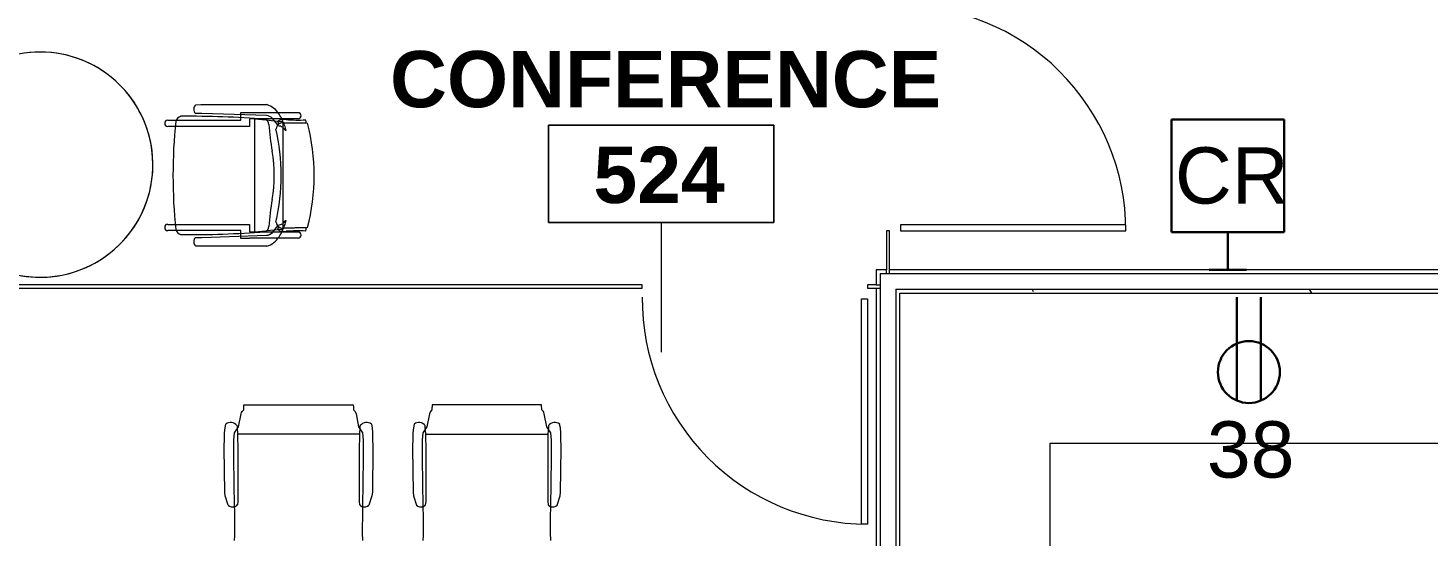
# Model space of a CAD drawing. Header units: inches. Extents: x 0 to 1865, y 0 to 1094.
# Drawn here: x 601.1 to 824.7, y 708.3 to 789.6 of the extents above; entities that cross this region are included whole.
import ezdxf

# ---------------------------------------------------------------- set-up
doc = ezdxf.new("R2010")
doc.units = ezdxf.units.IN
doc.header["$MEASUREMENT"] = 0
for name, color, linetype, lineweight in [('A-ANNO-NOTE', 131, 'Continuous', 9), ('A-AREA-IDEN', 2, 'Continuous', 9), ('A-DOOR', 31, 'Continuous', 13), ('A-WALL', 113, 'Continuous', 13), ('A-WALL-PATT', 111, 'Continuous', 13), ('I-FURN', 30, 'Continuous', 9), ('I-WALL', 2, 'Continuous', 13), ('Q-CASE', 31, 'Continuous', 9)]:
    doc.layers.add(name, color=color, linetype=linetype, lineweight=lineweight)
doc.styles.add('Swis721 Lt BT', font='swissl.ttf', dxfattribs={"height": 9})
doc.styles.add('Swis721 Lt BT_B', font='', dxfattribs={"height": 9})
doc.styles.get('Swis721 Lt BT_B').set_extended_font_data('Swis721 Lt BT', bold=True)
pattern_1 = [(0, (0, 0), (30.72, 7.68), [1.267, -21.773, 1.267, -21.773, -122.88]), (0, (0, 0), (30.72, 7.68), [-46.08, 1.267, -44.813, 1.267, -21.773, -53.76]), (0, (0, 0), (30.72, 7.68), [-115.2, 1.267, -14.093, 1.267, -37.133]), (120, (11.52, 3.84), (-22.011075, 22.7643), [1.267, -21.773, 1.267, -21.773, -122.88]), (120, (11.52, 3.84), (-22.011075, 22.7643), [-46.08, 1.267, -44.813, 1.267, -21.773, -53.76]), (120, (11.52, 3.84), (-22.011075, 22.7643), [-115.2, 1.267, -14.093, 1.267, -37.133]), (240, (15.36, 19.2), (-8.708925, -30.4443), [1.267, -21.773, 1.267, -21.773, -122.88]), (240, (15.36, 19.2), (-8.708925, -30.4443), [-46.08, 1.267, -44.813, 1.267, -21.773, -53.76]), (240, (15.36, 19.2), (-8.708925, -30.4443), [-115.2, 1.267, -14.093, 1.267, -37.133])]

# ---------------------------------------------------------------- blocks, each defined once
blk = doc.blocks.new('C-L SHAPE COUNTER TOP - C-L SHAPE COUNTER TOP-8093358-Level 05 POWER _ SIGNAL')
at = {"layer": 'Q-CASE'}
for p, q in [((24, -92.38), (24, -24)), ((24, -24), (162.83, -24))]:
    blk.add_line(p, q, dxfattribs=at)
blk = doc.blocks.new('F - CONF TABLE _ROUND-4 CHAIRS_ - Lam 30Dia Single-Column Base-7663827-Level 05 POWER _ SIGNAL')
at = {"layer": 'I-FURN'}
for start, end in [(0, 180), (360, 180), (113.6842, 123.1579), (85.2632, 113.6842), (28.4211, 85.2632), (123.1579, 180), (9.4737, 28.4211), (0, 9.4737), (180, 0), (180, 360), (180, 208.4211), (341.0526, 0), (322.1053, 341.0526), (208.4211, 227.3684), (227.3684, 322.1053)]:
    blk.add_arc((-17.69, -2.75), 18, start, end, dxfattribs=at)
blk = doc.blocks.new('F - CONF TABLE _4 RECTANGULAR-12 CHAIRS_ - F - CONF TABLE _4 RECTANGULAR-12 CHAIRS_-7360135-Level 05 POWER _ SIGNAL')
at = {"layer": 'I-FURN'}
for p, q in [((72.17, 26.82), (79.17, 26.92)), ((79.17, 26.92), (81.03, 26.87)), ((81.03, 26.87), (81.68, 26.84)), ((81.68, 26.84), (82.45, 26.77)), ((69.85, 25.24), (77.52, 25.35)), ((70.08, 26.27), (71.58, 26.76)), ((70.68, 24.75), (70.18, 24.81)), ((78.77, 24.75), (70.68, 24.75)), ((71.58, 26.76), (72.17, 26.82)), ((77.52, 25.35), (80.52, 25.35)), ((81.45, 24.79), (78.77, 24.75)), ((80.52, 25.35), (81.68, 25.24)), ((82.61, 24.86), (81.45, 24.79)), ((81.45, 5.27), (81.45, 24.79)), ((81.68, 25.24), (82.28, 24.84)), ((82.28, 24.84), (82.61, 24.61)), ((82.45, 26.77), (83.06, 26.66)), ((82.84, 24.88), (82.61, 24.86)), ((82.61, 24.61), (84.68, 24.21)), ((84.68, 24.21), (84.92, 24.13)), ((84.92, 24.13), (85.06, 24.06)), ((85.06, 24.06), (85.32, 23.8)), ((86.16, 23.75), (86.16, 6.32)), ((77.52, 4.72), (69.85, 4.83)), ((70.18, 5.26), (70.68, 5.32)), ((70.68, 5.32), (78.77, 5.32)), ((80.52, 4.72), (77.52, 4.72)), ((78.77, 5.32), (81.45, 5.27)), ((81.68, 4.82), (80.52, 4.72)), ((81.45, 5.27), (82.61, 5.21)), ((82.28, 5.23), (81.68, 4.82)), ((82.61, 5.46), (82.28, 5.23)), ((84.68, 5.86), (82.61, 5.46)), ((82.61, 5.21), (82.84, 5.19)), ((85.06, 6.01), (84.68, 5.86)), ((85.32, 6.26), (85.06, 6.01)), ((71.58, 3.31), (70.08, 3.8)), ((72.17, 3.25), (71.58, 3.31)), ((79.17, 3.15), (72.17, 3.25)), ((81.03, 3.2), (79.17, 3.15)), ((81.68, 3.23), (81.03, 3.2)), ((82.45, 3.3), (81.68, 3.23)), ((83.06, 3.41), (82.45, 3.3)), ((71.58, -3.31), (70.08, -3.8)), ((72.17, -3.25), (71.58, -3.31)), ((79.17, -3.15), (72.17, -3.25)), ((81.03, -3.2), (79.17, -3.15)), ((81.68, -3.23), (81.03, -3.2)), ((82.45, -3.3), (81.68, -3.23)), ((83.06, -3.41), (82.45, -3.3)), ((77.52, -4.72), (69.85, -4.83)), ((70.18, -5.26), (70.68, -5.32)), ((70.68, -5.32), (78.77, -5.32)), ((80.52, -4.72), (77.52, -4.72)), ((78.77, -5.32), (81.45, -5.27)), ((81.68, -4.82), (80.52, -4.72)), ((81.45, -5.27), (82.61, -5.21)), ((81.45, -5.27), (81.45, -24.79)), ((82.28, -5.23), (81.68, -4.82)), ((82.61, -5.46), (82.28, -5.23)), ((82.61, -5.21), (82.84, -5.19)), ((84.68, -5.86), (82.61, -5.46)), ((85.06, -6.01), (84.68, -5.86)), ((85.32, -6.26), (85.06, -6.01)), ((86.16, -23.75), (86.16, -6.32)), ((82.61, -24.61), (84.68, -24.21)), ((84.68, -24.21), (84.92, -24.13)), ((84.92, -24.13), (85.06, -24.06)), ((85.06, -24.06), (85.32, -23.8)), ((69.85, -25.24), (77.52, -25.35)), ((70.08, -26.27), (71.58, -26.76)), ((70.68, -24.75), (70.18, -24.81)), ((78.77, -24.75), (70.68, -24.75)), ((71.58, -26.76), (72.17, -26.82)), ((72.17, -26.82), (79.17, -26.92)), ((77.52, -25.35), (80.52, -25.35)), ((81.45, -24.79), (78.77, -24.75)), ((80.52, -25.35), (81.68, -25.24)), ((82.61, -24.86), (81.45, -24.79)), ((81.68, -25.24), (82.28, -24.84)), ((81.68, -26.84), (82.45, -26.77)), ((82.28, -24.84), (82.61, -24.61)), ((82.45, -26.77), (83.06, -26.66)), ((82.84, -24.88), (82.61, -24.86)), ((79.17, -26.92), (81.03, -26.87)), ((81.03, -26.87), (81.68, -26.84))]:
    blk.add_line(p, q, dxfattribs=at)
for centre, radius, start, end in [((70.93, 25.55), 1.12, 139.743, 196.0891), ((70.6, 25.47), 0.781, 196.8466, 237.6782), ((81.99, 25.89), 1.32, 310.065, 35.935), ((70.93, 4.52), 1.12, 163.9109, 220.257), ((70.6, 4.6), 0.781, 122.3218, 163.1534), ((81.99, 4.18), 1.32, 324.065, 49.935), ((70.93, -4.52), 1.12, 139.743, 196.0891), ((81.99, -4.18), 1.32, 310.065, 35.935), ((70.6, -4.6), 0.781, 196.8466, 237.6782), ((70.93, -25.55), 1.12, 163.9109, 220.257), ((70.6, -25.47), 0.781, 122.3218, 163.1534), ((81.99, -25.89), 1.32, 324.065, 49.935)]:
    blk.add_arc(centre, radius, start, end, dxfattribs=at)
for points in [[(64.47, 25.25), (64.63, 25.24), (64.96, 25.23), (65.28, 25.21), (65.44, 25.2)], [(65.44, 25.2), (66.18, 25.2), (67.66, 25.21), (69.12, 25.23), (69.85, 25.24)], [(65.44, 4.87), (65.28, 4.86), (64.96, 4.84), (64.63, 4.83), (64.47, 4.82)], [(69.85, 4.83), (69.12, 4.84), (67.66, 4.85), (66.18, 4.86), (65.44, 4.87)], [(65.44, -4.87), (65.28, -4.86), (64.96, -4.84), (64.63, -4.83), (64.47, -4.82)], [(69.85, -4.83), (69.12, -4.84), (67.66, -4.85), (66.18, -4.86), (65.44, -4.87)], [(64.47, -25.25), (64.63, -25.24), (64.96, -25.23), (65.28, -25.21), (65.44, -25.2)], [(65.44, -25.2), (66.18, -25.2), (67.66, -25.21), (69.12, -25.23), (69.85, -25.24)]]:
    blk.add_open_spline(points, degree=3, dxfattribs=at)
for points, knots in [([(85.32, 23.8), (85.37, 23.8), (85.51, 23.8), (85.69, 23.8), (85.84, 23.79), (85.94, 23.78), (86.03, 23.78), (86.09, 23.77), (86.14, 23.76), (86.16, 23.75), (86.16, 23.75)], [-1, -1, -1, -1, -0.888889, -0.666667, -0.555556, -0.444444, -0.333333, -0.222222, -0.111111, 0, 0, 0, 0]), ([(86.16, 6.32), (86.16, 6.32), (86.14, 6.31), (86.09, 6.3), (86, 6.29), (85.78, 6.27), (85.51, 6.27), (85.32, 6.26)], [-1, -1, -1, -1, -0.888889, -0.777778, -0.666667, -0.444444, 0, 0, 0, 0]), ([(86.16, -6.32), (86.16, -6.32), (86.14, -6.31), (86.09, -6.3), (86.03, -6.29), (85.94, -6.29), (85.84, -6.28), (85.69, -6.27), (85.51, -6.27), (85.37, -6.26), (85.32, -6.26)], [0, 0, 0, 0, 0.111111, 0.222222, 0.333333, 0.444444, 0.555556, 0.666667, 0.888889, 1, 1, 1, 1]), ([(85.32, -23.8), (85.51, -23.8), (85.78, -23.79), (86, -23.78), (86.09, -23.77), (86.14, -23.76), (86.16, -23.75), (86.16, -23.75)], [0, 0, 0, 0, 0.444444, 0.666667, 0.777778, 0.888889, 1, 1, 1, 1])]:
    blk.add_open_spline(points, degree=3, knots=knots, dxfattribs=at)
blk = doc.blocks.new('Door - Glass Single - Patch - Short Handle-8028882-Level 05 POWER _ SIGNAL')
at = {"layer": 'A-DOOR', "lineweight": 20}
for p, q in [((17, -2), (18, -2)), ((17, -38), (17, -2)), ((18, -2), (18, -38)), ((18, -38), (17, -38))]:
    blk.add_line(p, q, dxfattribs=at)
at = {"layer": 'A-DOOR', "lineweight": 9}
blk.add_arc((18, -2), 36, 179.5, 270, dxfattribs=at)
blk = doc.blocks.new('F-Haworth_Chair_X99-Seminar - X99 Seminar Chair with Glides-V29-Level 05 POWER _ SIGNAL')
at = {"layer": 'I-FURN'}
for p, q in [((-8.82, 9.44), (-8.82, 10.78)), ((-8.82, -0.89), (-8.82, 9.44)), ((-7.83, 10.78), (-7.83, 9.57)), ((-7.83, 9.57), (-7.83, -2.27)), ((7.83, 9.57), (7.83, 10.78)), ((7.83, -2.27), (7.83, 9.57)), ((8.82, 10.78), (8.82, 9.44)), ((8.82, 9.44), (8.82, -0.89)), ((-11.32, 5.48), (-11.3, 6.32)), ((-11.32, -5.06), (-11.32, 5.48)), ((-9.92, 6.36), (-9.92, 5.36)), ((-9.92, 5.36), (-9.57, -4.97)), ((9.57, -4.97), (9.92, 5.36)), ((9.92, 5.36), (9.92, 6.36)), ((11.3, 6.32), (11.32, 5.48)), ((11.32, 5.48), (11.32, -5.06)), ((-10.07, -0.89), (-9.71, -0.89)), ((-10.07, -2.27), (-10.07, -0.89)), ((-9.71, -0.89), (-9.2, -0.89)), ((-9.2, -0.89), (-8.82, -0.89)), ((8.82, -0.89), (9.2, -0.89)), ((9.2, -0.89), (9.71, -0.89)), ((9.71, -0.89), (10.07, -0.89)), ((10.07, -0.89), (10.07, -2.27)), ((-10.04, -2.27), (-10.07, -2.27)), ((-10.04, -4.99), (-10.04, -2.27)), ((-9.07, -3.12), (9.07, -3.12)), ((-9.07, -3.2), (-9.07, -3.12)), ((-8.9, -4.8), (-9.07, -3.2)), ((-9.04, -2.27), (-9.04, -3.12)), ((-7.83, -2.27), (-9.04, -2.27)), ((-9.04, -3.12), (-9.04, -3.43)), ((-9.04, -3.43), (-9.04, -3.62)), ((-9.04, -3.62), (-9.04, -5.99)), ((9.04, -2.27), (7.83, -2.27)), ((9.07, -3.2), (8.9, -4.8)), ((9.04, -3.12), (9.04, -2.27)), ((9.04, -3.43), (9.04, -3.12)), ((9.04, -3.62), (9.04, -3.43)), ((9.04, -5.99), (9.04, -3.62)), ((9.07, -3.12), (9.07, -3.2)), ((10.04, -2.27), (10.04, -4.99)), ((10.07, -2.27), (10.04, -2.27)), ((-10.04, -6.81), (-10.04, -5)), ((-9.13, -5.92), (-8.07, -6.77)), ((-9.04, -5.99), (-9.04, -7.4)), ((-8.88, -4.99), (-8.89, -4.91)), ((-8.75, -6.22), (-8.88, -4.99)), ((-8.68, -6.87), (-8.75, -6.22)), ((8.07, -6.77), (9.13, -5.92)), ((8.75, -6.22), (8.68, -6.87)), ((8.88, -4.99), (8.75, -6.22)), ((8.89, -4.91), (8.88, -4.99)), ((9.04, -7.4), (9.04, -5.99)), ((10.04, -5), (10.04, -6.81)), ((-10.04, -10.02), (-10.04, -6.81)), ((-9.04, -7.4), (-9.04, -10.02)), ((-8.62, -7.42), (-8.68, -6.87)), ((-8.6, -7.6), (-8.62, -7.43)), ((-8.61, -6.81), (-8.23, -6.95)), ((-8.49, -7.6), (-8.56, -7.6)), ((-8.42, -7.57), (-8.34, -11.37)), ((-8.34, -11.52), (-8.42, -7.57)), ((-7.65, -7.6), (-8.4, -7.6)), ((-8.03, -6.81), (-7.95, -6.87)), ((7.65, -7.6), (-7.65, -7.6)), ((-7.18, -7.99), (-7.21, -8.13)), ((7.21, -8.13), (7.18, -7.99)), ((8.4, -7.6), (7.65, -7.6)), ((7.95, -6.87), (8.03, -6.81)), ((8.23, -6.95), (8.61, -6.81)), ((8.34, -11.37), (8.42, -7.57)), ((8.42, -7.57), (8.34, -11.52)), ((8.56, -7.6), (8.49, -7.6)), ((8.62, -7.43), (8.6, -7.6)), ((8.68, -6.87), (8.62, -7.42)), ((9.04, -10.02), (9.04, -7.4)), ((10.04, -6.81), (10.04, -10.02))]:
    blk.add_line(p, q, dxfattribs=at)
for centre, radius, start, end in [((-8.32, 10.78), 0.495, 0, 180), ((8.32, 10.78), 0.495, 0, 180), ((-8.21, 8.28), 1.31, 110.0433, 159.9567), ((0, -75.01), 84.96, 84.1475, 95.8525), ((8.21, 8.28), 1.31, 20.0433, 69.9567), ((144.06, 7.32), 153.52, 179.4749, 184.5213), ((-144.06, 7.32), 153.52, 355.4787, 0.5251), ((-10.58, 5.68), 0.956, 45.8901, 138.1099), ((10.58, 5.68), 0.956, 41.8901, 134.1099), ((-7.87, -3.92), 3.63, 198.1789, 238.0478), ((-8.18, -4.9), 1.39, 182.8013, 227.1078), ((-8.24, -4.59), 0.763, 194.2338, 275.7662), ((-7.37, -7.55), 1.05, 95.9554, 181.1786), ((-11.32, -48.08), 42.84, 79.9767, 85.7699), ((0, 26.49), 33.83, 257.2285, 282.7715), ((0, 15.97), 22.19, 259.9767, 280.0233), ((11.32, -48.08), 42.84, 94.2301, 100.0233), ((7.37, -7.55), 1.05, 358.8214, 84.0446), ((8.24, -4.59), 0.763, 264.2338, 345.7662), ((8.18, -4.9), 1.39, 312.8922, 357.1987), ((7.87, -3.92), 3.63, 301.9522, 341.8211), ((-4.71, 1.15), 9.61, 238.0478, 243.9964), ((-5.2, -7.86), 3.74, 170.0936, 184.0143), ((-36.06, -10.03), 27.2, 357.4882, 4.0143), ((-4.71, 1.15), 9.61, 243.9964, 246.4906), ((-8.28, -7.33), 0.613, 122.5427, 170.0936), ((-4.71, 1.15), 9.61, 246.6393, 247.073), ((-7.37, -7.55), 1.05, 145.2002, 181.1786), ((-4.71, 1.15), 9.61, 247.2631, 254.9334), ((-6.55, -6.76), 1.38, 185.0878, 212.4248), ((-6.55, -6.76), 1.38, 214.0187, 242.9497), ((6.55, -6.76), 1.38, 297.0503, 325.9813), ((4.71, 1.15), 9.61, 285.0666, 292.7369), ((6.55, -6.76), 1.38, 327.5752, 354.9122), ((7.37, -7.55), 1.05, 358.8214, 34.7998), ((4.71, 1.15), 9.61, 292.927, 293.3607), ((4.71, 1.15), 9.61, 293.5094, 296.0036), ((8.28, -7.33), 0.613, 9.9064, 57.4573), ((36.06, -10.03), 27.2, 175.9857, 182.5118), ((5.2, -7.86), 3.74, 355.9857, 9.9064), ((4.71, 1.15), 9.61, 296.0036, 301.9522), ((-9.54, -10.02), 0.498, 180, 0), ((9.54, -10.02), 0.498, 180, 0), ((0, 20.73), 33.17, 254.4478, 255.4234), ((0, 20.29), 32.89, 255.304, 284.6925), ((0, 20.73), 33.17, 284.5766, 285.5522)]:
    blk.add_arc(centre, radius, start, end, dxfattribs=at)
blk = doc.blocks.new('Door - Glass Single - Full Rail - Short Handle-8173674-Level 05 POWER _ SIGNAL')
at = {"layer": 'A-DOOR', "lineweight": 20}
for p, q in [((17, 38), (17, 2)), ((18, 38), (17, 38)), ((18, 2), (18, 38)), ((17, 2), (18, 2))]:
    blk.add_line(p, q, dxfattribs=at)
at = {"layer": 'A-DOOR', "lineweight": 9}
blk.add_arc((18, 2), 36, 90, 180.5, dxfattribs=at)
blk = doc.blocks.new('Room Tag - Room Name and Number-3379422-Level 05 POWER _ SIGNAL')
at = {"layer": 'A-AREA-IDEN'}
for p, q in [((-0.1881, -0.1636), (-0.1881, -0.0018)), ((-0.1881, -0.0018), (0.1869, -0.0018)), ((0.1869, -0.0018), (-0.1881, -0.0018)), ((-0.1881, -0.0018), (-0.1881, -0.1636)), ((0.1869, -0.0018), (0.1869, -0.1636)), ((0.1869, -0.1636), (0.1869, -0.0018)), ((0.1869, -0.1636), (-0.1881, -0.1636)), ((-0.1881, -0.1636), (0.1869, -0.1636))]:
    blk.add_line(p, q, dxfattribs=at)

msp = doc.modelspace()

# ---------------------------------------------------------------- hatches: boundary and pattern name
at = {"layer": 'A-WALL-PATT', "lineweight": 9}
h = msp.add_hatch(dxfattribs=at)
h.set_pattern_fill('FP_1', color=256, style=0, pattern_type=2)
h.set_pattern_definition(pattern_1)
h.paths.add_polyline_path([(736.61, 475.12), (737.23, 475.12), (737.23, 508.75), (736.61, 508.75), (736.61, 508.25), (736.73, 508.25), (736.73, 476.8), (736.61, 476.8)], flags=0)
h.paths.add_polyline_path([(736.61, 511.25), (737.23, 511.25), (737.21, 748), (736.61, 748), (736.61, 511.87)], flags=0)
h.paths.add_polyline_path([(737.2, 748.5), (737.23, 748.5), (737.23, 750.3), (736.61, 750.3), (736.61, 748.5)], flags=0)
h = msp.add_hatch(dxfattribs=at)
h.set_pattern_fill('FP_1', color=256, style=0, pattern_type=2)
h.set_pattern_definition(pattern_1)
h.paths.add_polyline_path([(739.73, 475.12), (740.36, 475.12), (740.36, 651.68), (739.73, 651.68), (739.73, 475.75), (737.23, 475.75), (737.25, 475.12), (739.73, 475.12)], flags=0)
h.paths.add_polyline_path([(739.73, 654.18), (740.36, 654.18), (740.36, 747.18), (739.73, 747.17), (739.73, 654.8)], flags=0)
h = msp.add_hatch(dxfattribs=at)
h.set_pattern_fill('FP_1', color=256, style=0, pattern_type=2)
h.set_pattern_definition(pattern_1)
h.paths.add_polyline_path([(739.73, 747.18), (835.23, 747.18), (835.23, 747.43), (834.81, 747.43), (834.81, 747.8), (739.73, 747.8)], flags=0)

# ---------------------------------------------------------------- linework, layer by layer
at = {"layer": 'A-ANNO-NOTE', "lineweight": 30}
for p, q in [((801.75, 774.93), (783.75, 774.93)), ((783.75, 774.93), (783.75, 756.93)), ((801.75, 756.93), (801.75, 774.93)), ((783.75, 756.93), (801.75, 756.93)), ((792.75, 750.93), (792.75, 756.93)), ((795.75, 750.93), (789.75, 750.93)), ((794.2, 746.52), (794.2, 730)), ((798.03, 746.52), (798.03, 730)), ((798.03, 746.52), (798.03, 730))]:
    msp.add_line(p, q, dxfattribs=at)
msp.add_circle((796.12, 734.56), 4.95, dxfattribs=at)
at = {"layer": 'A-AREA-IDEN'}
msp.add_line((702.34, 737.72), (702.34, 758.49), dxfattribs=at)
at = {"layer": 'A-WALL'}
for p, q in [((737.23, 750.3), (834.61, 750.3)), ((737.23, 750.3), (737.23, 511.25)), ((738.23, 750.3), (738.23, 750.93)), ((738.73, 750.3), (738.73, 750.93)), ((736.61, 748.5), (737.23, 748.5)), ((736.61, 748), (737.23, 748)), ((739.73, 747.8), (834.61, 747.8)), ((739.73, 747.8), (739.73, 654.18))]:
    msp.add_line(p, q, dxfattribs=at)
at = {"layer": 'I-WALL'}
for p, q in [((738.73, 757.13), (738.23, 757.13)), ((738.23, 757.13), (738.23, 750.93)), ((738.73, 750.93), (738.73, 757.13)), ((738.23, 750.93), (736.61, 750.93)), ((736.61, 750.93), (736.61, 748.5)), ((834.81, 750.93), (738.73, 750.93)), ((699.23, 748.5), (581.51, 748.5)), ((581.51, 748), (699.23, 748)), ((699.23, 748), (699.23, 748.5)), ((736.61, 748.5), (735.23, 748.5)), ((735.23, 748.5), (735.23, 748)), ((735.23, 748), (736.61, 748)), ((736.61, 748), (736.61, 511.87)), ((740.36, 747.18), (835.23, 747.18)), ((740.36, 654.8), (740.36, 747.18))]:
    msp.add_line(p, q, dxfattribs=at)

# ---------------------------------------------------------------- block references
at = {"layer": 'A-AREA-IDEN', "xscale": 95.99999999999994, "yscale": 95.99999999999994, "zscale": 95.99999999999994}
msp.add_blockref('Room Tag - Room Name and Number-3379422-Level 05 POWER _ SIGNAL', (702.33, 774.19), dxfattribs=at)
at = {"layer": 'A-DOOR', "rotation": 269.9999999999999}
msp.add_blockref('Door - Glass Single - Full Rail - Short Handle-8173674-Level 05 POWER _ SIGNAL', (738.48, 775.13), dxfattribs=at)
at = {"layer": 'A-DOOR'}
msp.add_blockref('Door - Glass Single - Patch - Short Handle-8028882-Level 05 POWER _ SIGNAL', (717.23, 748.25), dxfattribs=at)
at = {"layer": 'I-FURN'}
for name, p, rotation in [('F - CONF TABLE _ROUND-4 CHAIRS_ - Lam 30Dia Single-Column Base-7663827-Level 05 POWER _ SIGNAL', (613.66, 782.18), 44.99999999999995), ('F-Haworth_Chair_X99-Seminar - X99 Seminar Chair with Glides-V29-Level 05 POWER _ SIGNAL', (634.25, 766), 90.00000000000067), ('F - CONF TABLE _4 RECTANGULAR-12 CHAIRS_ - F - CONF TABLE _4 RECTANGULAR-12 CHAIRS_-7360135-Level 05 POWER _ SIGNAL', (659.39, 643.18), 89.99999999999982)]:
    msp.add_blockref(name, p, dxfattribs=dict(at, rotation=rotation))
at = {"layer": 'Q-CASE'}
msp.add_blockref('C-L SHAPE COUNTER TOP - C-L SHAPE COUNTER TOP-8093358-Level 05 POWER _ SIGNAL', (740.36, 747.18), dxfattribs=at)

# ---------------------------------------------------------------- texts
at = {"layer": 'A-ANNO-NOTE', "char_height": 9, "attachment_point": 1, "style": 'Swis721 Lt BT'}
for s, insert, width in [('CR', (784.31, 770.5), 20.604), ('38', (789.41, 726.69), 16.362)]:
    msp.add_mtext(s, dxfattribs=dict(at, insert=insert, width=width))
at = {"layer": 'A-AREA-IDEN', "char_height": 9, "attachment_point": 1, "style": 'Swis721 Lt BT_B'}
for s, insert, width in [('CONFERENCE', (658.97, 785.9), 104.838), ('524', (691.44, 770.59), 25.452)]:
    msp.add_mtext(s, dxfattribs=dict(at, insert=insert, width=width))

doc.saveas('drawing.dxf')
